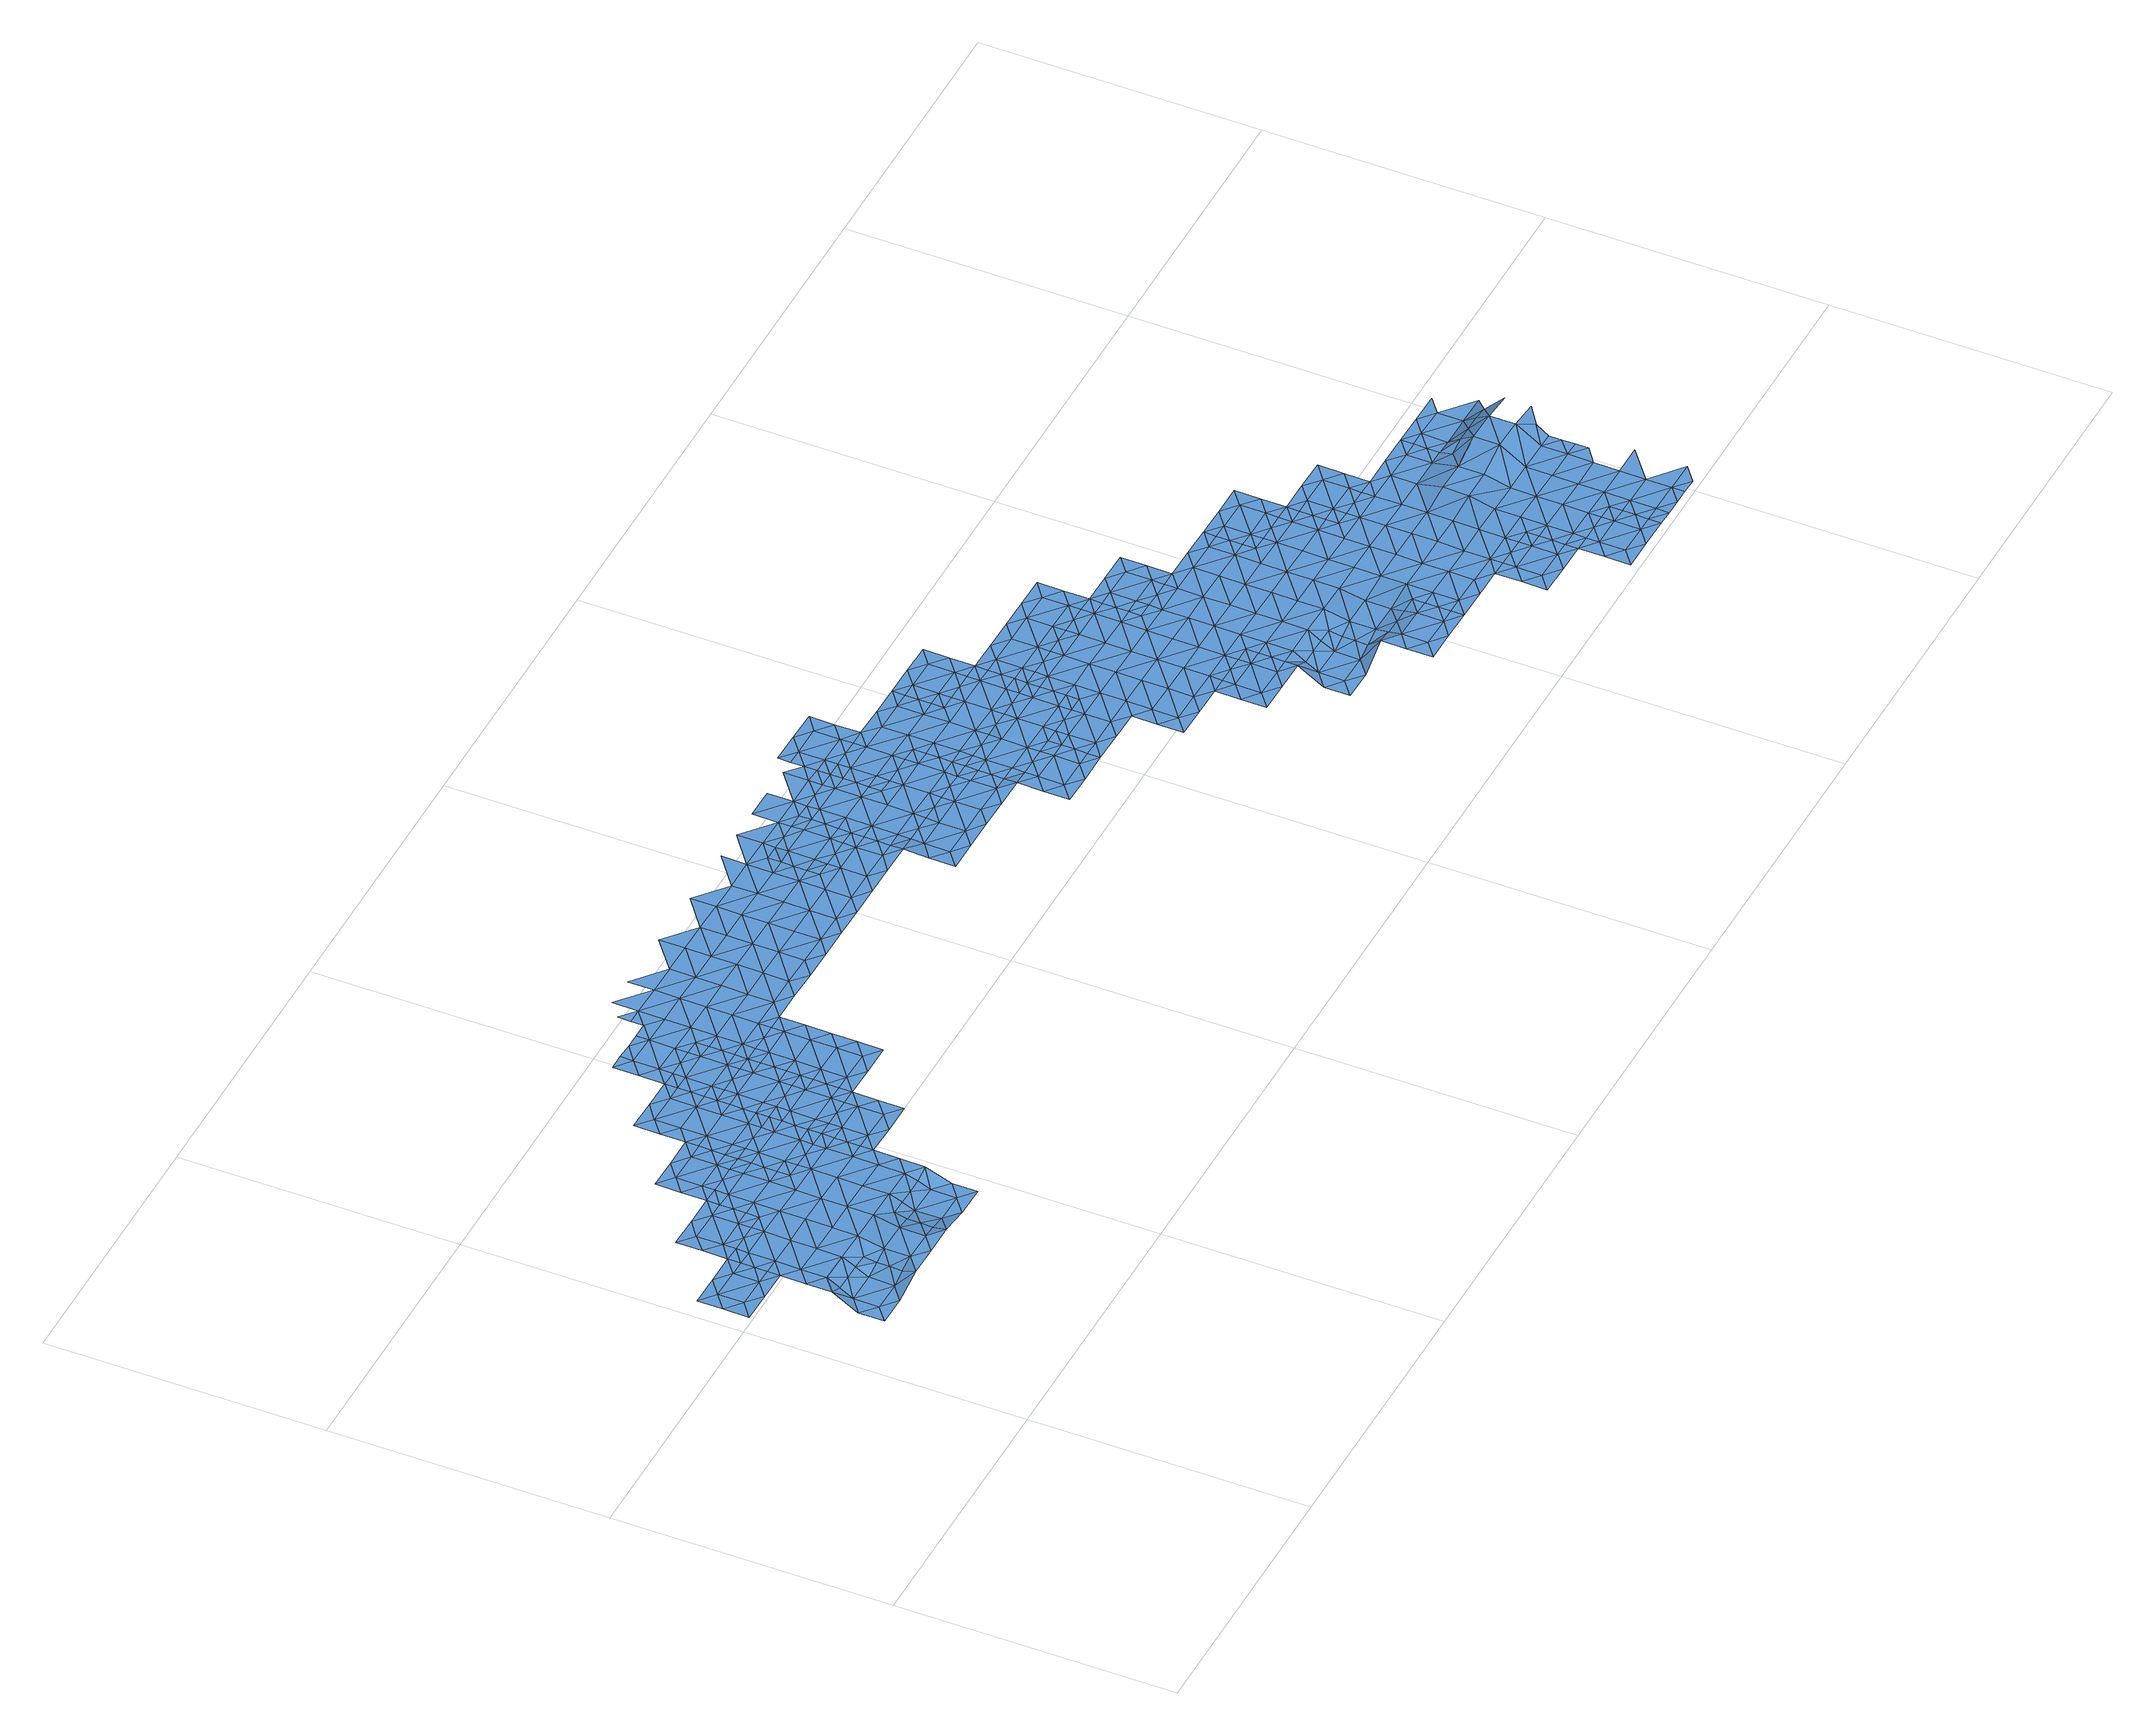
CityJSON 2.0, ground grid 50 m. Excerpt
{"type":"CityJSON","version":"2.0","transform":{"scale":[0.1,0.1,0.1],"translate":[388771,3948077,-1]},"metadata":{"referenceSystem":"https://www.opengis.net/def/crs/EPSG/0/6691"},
"CityObjects":{
"waterbody1":{"type":"WaterBody","attributes":{"name":"10","class":"1140","function":"1","WaterBodyRiverFloodingRiskAttribute.description":"1","WaterBodyRiverFloodingRiskAttribute.rank":"2","WaterBodyRiverFloodingRiskAttribute.adminType":"2","WaterBodyRiverFloodingRiskAttribute.scale":"L2"},"geometry":[{"type":"MultiSurface","lod":"1","boundaries":[[[0,1,2]],[[0,3,4]],[[5,6,2]],[[3,0,7]],[[2,8,0]],[[8,7,0]],[[9,10,1]],[[2,10,5]],[[11,12,1]],[[8,2,6]],[[1,0,4]],[[4,13,11]],[[1,10,2]],[[4,11,1]],[[9,1,12]],[[3,13,4]]]}]},
"waterbody2":{"type":"WaterBody","attributes":{"name":"10","class":"1140","function":"1","WaterBodyRiverFloodingRiskAttribute.description":"1","WaterBodyRiverFloodingRiskAttribute.rank":"2","WaterBodyRiverFloodingRiskAttribute.adminType":"2","WaterBodyRiverFloodingRiskAttribute.scale":"L2"},"geometry":[{"type":"MultiSurface","lod":"1","boundaries":[[[14,15,16]],[[17,18,19]],[[20,21,18]],[[22,16,15]],[[16,17,14]],[[22,23,16]],[[24,14,17]],[[16,20,17]],[[14,25,26]],[[21,20,27]],[[28,26,25]],[[26,15,14]],[[17,29,24]],[[25,14,24]],[[17,20,18]],[[23,27,16]],[[27,20,16]],[[17,19,29]]]}]},
"waterbody3":{"type":"WaterBody","attributes":{"name":"10","class":"1140","function":"1","WaterBodyRiverFloodingRiskAttribute.description":"1","WaterBodyRiverFloodingRiskAttribute.rank":"2","WaterBodyRiverFloodingRiskAttribute.adminType":"2","WaterBodyRiverFloodingRiskAttribute.scale":"L2"},"geometry":[{"type":"MultiSurface","lod":"1","boundaries":[[[30,31,32]],[[33,34,35]],[[32,34,33]],[[32,6,30]],[[36,34,37]],[[36,38,34]],[[32,37,34]],[[39,40,37]],[[6,32,41]],[[35,42,33]],[[43,39,37]],[[43,37,31]],[[41,33,42]],[[34,44,35]],[[37,32,31]],[[38,44,34]],[[33,41,32]],[[40,36,37]]]}]},
"waterbody4":{"type":"WaterBody","attributes":{"name":"10","class":"1140","function":"1","WaterBodyRiverFloodingRiskAttribute.description":"1","WaterBodyRiverFloodingRiskAttribute.rank":"3","WaterBodyRiverFloodingRiskAttribute.adminType":"2","WaterBodyRiverFloodingRiskAttribute.scale":"L2"},"geometry":[{"type":"MultiSurface","lod":"1","boundaries":[[[45,46,47]],[[48,49,50]],[[51,52,53]],[[54,55,56]],[[57,58,59]],[[54,28,25]],[[60,61,12]],[[50,49,59]],[[47,62,63]],[[56,64,65]],[[66,49,45]],[[67,66,45]],[[31,30,68]],[[29,19,55]],[[51,38,52]],[[54,69,70]],[[71,72,73]],[[56,74,69]],[[75,76,77]],[[71,78,79]],[[72,80,73]],[[47,46,81]],[[82,23,83]],[[84,53,85]],[[52,38,36]],[[24,29,55]],[[50,36,40]],[[85,53,52]],[[10,61,68]],[[69,54,56]],[[86,87,80]],[[88,46,87]],[[72,74,89]],[[43,31,90]],[[70,91,28]],[[75,77,79]],[[90,61,92]],[[48,75,79]],[[74,72,69]],[[71,73,78]],[[12,82,60]],[[9,61,10]],[[92,60,76]],[[90,92,48]],[[47,93,45]],[[87,73,80]],[[24,55,54]],[[30,5,68]],[[66,57,59]],[[79,77,71]],[[69,72,71]],[[60,92,61]],[[64,94,95]],[[89,96,72]],[[68,61,90]],[[23,22,83]],[[48,39,90]],[[56,65,97]],[[96,80,72]],[[71,70,69]],[[5,10,68]],[[96,98,80]],[[99,84,85]],[[100,62,47]],[[56,55,64]],[[94,64,55]],[[92,76,75]],[[49,79,45]],[[71,77,70]],[[59,85,52]],[[43,90,39]],[[48,79,49]],[[5,30,6]],[[97,74,56]],[[63,93,47]],[[22,15,83]],[[90,31,68]],[[50,59,52]],[[40,39,50]],[[101,64,95]],[[98,102,80]],[[26,91,15]],[[48,92,75]],[[48,50,39]],[[78,73,87]],[[64,101,65]],[[76,91,70]],[[103,46,88]],[[59,49,66]],[[83,91,60]],[[58,99,85]],[[70,28,54]],[[45,78,46]],[[103,81,46]],[[26,28,91]],[[77,76,70]],[[45,79,78]],[[93,67,45]],[[86,88,87]],[[50,52,36]],[[25,24,54]],[[104,84,99]],[[102,86,80]],[[76,60,91]],[[38,51,44]],[[19,94,55]],[[87,46,78]],[[47,81,100]],[[9,12,61]],[[83,15,91]],[[59,58,85]],[[82,83,60]]]}]},
"waterbody5":{"type":"WaterBody","attributes":{"name":"10","class":"1140","function":"1","WaterBodyRiverFloodingRiskAttribute.description":"1","WaterBodyRiverFloodingRiskAttribute.rank":"2","WaterBodyRiverFloodingRiskAttribute.adminType":"2","WaterBodyRiverFloodingRiskAttribute.scale":"L2"},"geometry":[{"type":"MultiSurface","lod":"1","boundaries":[[[101,95,105]],[[106,107,108]],[[65,101,105]],[[109,105,106]],[[109,96,89]],[[74,97,109]],[[109,108,96]],[[97,65,109]],[[110,105,95]],[[111,106,110]],[[102,108,107]],[[98,96,108]],[[102,98,108]],[[109,106,108]],[[107,106,111]],[[89,74,109]],[[65,105,109]],[[106,105,110]]]}]},
"waterbody6":{"type":"WaterBody","attributes":{"name":"10","class":"1140","function":"1","WaterBodyRiverFloodingRiskAttribute.description":"1","WaterBodyRiverFloodingRiskAttribute.rank":"2","WaterBodyRiverFloodingRiskAttribute.adminType":"2","WaterBodyRiverFloodingRiskAttribute.scale":"L2"},"geometry":[{"type":"MultiSurface","lod":"1","boundaries":[[[44,112,113]],[[113,114,115]],[[84,104,116]],[[117,118,119]],[[84,116,53]],[[119,120,114]],[[121,116,104]],[[119,122,117]],[[116,114,112]],[[121,122,116]],[[119,114,116]],[[118,120,119]],[[112,53,116]],[[51,112,44]],[[119,116,122]],[[51,53,112]],[[112,114,113]],[[120,115,114]]]}]},
"waterbody7":{"type":"WaterBody","attributes":{"name":"10","class":"1140","function":"1","WaterBodyRiverFloodingRiskAttribute.description":"1","WaterBodyRiverFloodingRiskAttribute.rank":"5","WaterBodyRiverFloodingRiskAttribute.adminType":"2","WaterBodyRiverFloodingRiskAttribute.scale":"L2"},"geometry":[{"type":"MultiSurface","lod":"1","boundaries":[[[123,104,99]],[[124,125,126]],[[127,104,123]],[[57,66,128]],[[127,123,129]],[[130,126,131]],[[57,128,58]],[[63,132,93]],[[125,131,126]],[[133,124,132]],[[129,123,126]],[[67,93,128]],[[130,129,126]],[[62,133,63]],[[128,132,123]],[[128,123,58]],[[126,132,124]],[[132,128,93]],[[99,58,123]],[[67,128,66]],[[63,133,132]],[[126,123,132]]]}]},
"waterbody8":{"type":"WaterBody","attributes":{"name":"10","class":"1140","function":"1","WaterBodyRiverFloodingRiskAttribute.description":"1","WaterBodyRiverFloodingRiskAttribute.rank":"3","WaterBodyRiverFloodingRiskAttribute.adminType":"2","WaterBodyRiverFloodingRiskAttribute.scale":"L2"},"geometry":[{"type":"MultiSurface","lod":"1","boundaries":[[[134,117,122]],[[121,104,127]],[[135,136,137]],[[117,134,118]],[[137,136,138]],[[139,140,137]],[[139,137,138]],[[141,135,137]],[[142,143,144]],[[130,145,146]],[[118,134,147]],[[136,135,148]],[[142,138,134]],[[149,139,138]],[[118,147,150]],[[134,146,142]],[[127,129,151]],[[152,149,138]],[[146,129,130]],[[145,130,131]],[[151,129,146]],[[134,151,146]],[[122,151,134]],[[150,136,148]],[[144,152,142]],[[142,146,143]],[[121,127,151]],[[147,138,136]],[[122,121,151]],[[138,142,152]],[[150,147,136]],[[140,141,137]],[[145,143,146]],[[134,138,147]]]}]},
"waterbody9":{"type":"WaterBody","attributes":{"name":"10","class":"1140","function":"1","WaterBodyRiverFloodingRiskAttribute.description":"1","WaterBodyRiverFloodingRiskAttribute.rank":"2","WaterBodyRiverFloodingRiskAttribute.adminType":"2","WaterBodyRiverFloodingRiskAttribute.scale":"L2"},"geometry":[{"type":"MultiSurface","lod":"1","boundaries":[[[81,153,154]],[[81,103,153]],[[155,156,157]],[[158,159,160]],[[161,159,158]],[[154,153,156]],[[156,153,159]],[[88,160,153]],[[162,62,154]],[[154,163,162]],[[100,154,62]],[[103,88,153]],[[156,161,157]],[[163,154,156]],[[155,163,156]],[[100,81,154]],[[156,159,161]],[[160,159,153]]]}]},
"waterbody10":{"type":"WaterBody","attributes":{"name":"10","class":"1140","function":"1","WaterBodyRiverFloodingRiskAttribute.description":"1","WaterBodyRiverFloodingRiskAttribute.rank":"3","WaterBodyRiverFloodingRiskAttribute.adminType":"2","WaterBodyRiverFloodingRiskAttribute.scale":"L2"},"geometry":[{"type":"MultiSurface","lod":"1","boundaries":[[[162,133,62]],[[133,162,164]],[[155,157,165]],[[125,124,166]],[[167,166,168]],[[167,125,166]],[[169,168,170]],[[125,167,131]],[[164,166,124]],[[165,170,166]],[[163,165,164]],[[171,169,170]],[[170,165,172]],[[164,165,166]],[[168,166,170]],[[165,163,155]],[[162,163,164]],[[173,165,157]],[[174,171,170]],[[124,133,164]],[[172,174,170]],[[173,172,165]]]}]},
"waterbody11":{"type":"WaterBody","attributes":{"name":"10","class":"1140","function":"1","WaterBodyRiverFloodingRiskAttribute.description":"1","WaterBodyRiverFloodingRiskAttribute.rank":"5","WaterBodyRiverFloodingRiskAttribute.adminType":"2","WaterBodyRiverFloodingRiskAttribute.scale":"L2"},"geometry":[{"type":"MultiSurface","lod":"1","boundaries":[[[175,176,177]],[[175,178,176]],[[131,167,145]],[[179,152,175]],[[167,168,178]],[[145,167,178]],[[180,176,171]],[[175,181,179]],[[143,145,178]],[[177,181,175]],[[177,176,182]],[[180,182,176]],[[177,182,183]],[[178,168,176]],[[144,143,175]],[[184,181,177]],[[169,171,176]],[[185,184,177]],[[143,178,175]],[[176,168,169]],[[152,144,175]],[[183,185,177]]]}]},
"waterbody12":{"type":"WaterBody","attributes":{"name":"10","class":"1140","function":"1","WaterBodyRiverFloodingRiskAttribute.description":"1","WaterBodyRiverFloodingRiskAttribute.rank":"3","WaterBodyRiverFloodingRiskAttribute.adminType":"2","WaterBodyRiverFloodingRiskAttribute.scale":"L2"},"geometry":[{"type":"MultiSurface","lod":"1","boundaries":[[[186,187,141]],[[188,141,187]],[[189,188,190]],[[188,187,190]],[[186,191,187]],[[192,189,190]],[[187,191,193]],[[192,190,194]],[[190,187,195]],[[191,196,193]],[[195,187,193]],[[190,195,194]],[[196,197,193]],[[198,199,185]],[[200,194,195]],[[201,185,199]],[[202,201,199]],[[199,203,202]],[[193,204,195]],[[203,197,205]],[[205,202,203]],[[198,206,199]],[[193,197,204]],[[200,195,207]],[[208,207,195]],[[204,208,195]],[[197,203,204]],[[209,210,199]],[[199,206,209]],[[208,211,207]],[[212,209,206]],[[203,199,210]],[[213,211,214]],[[213,207,211]],[[204,203,215]],[[204,216,208]],[[212,217,209]],[[203,210,215]],[[218,210,209]],[[211,208,216]],[[217,218,209]],[[204,215,216]],[[211,219,220]],[[216,219,211]],[[221,215,210]],[[222,216,215]],[[217,223,218]],[[210,218,221]],[[215,221,222]],[[222,224,216]],[[219,216,224]],[[223,225,218]],[[226,221,218]],[[219,227,228]],[[219,224,227]],[[226,218,225]],[[222,221,229]],[[225,223,230]],[[229,221,226]],[[224,222,229]],[[231,227,224]],[[229,232,224]],[[233,225,230]],[[225,234,226]],[[231,224,232]],[[226,235,229]],[[234,235,226]],[[225,233,234]],[[229,235,232]],[[227,231,236]],[[233,230,237]],[[235,238,232]],[[232,239,231]],[[231,239,236]],[[240,233,237]],[[234,233,240]],[[239,232,238]],[[234,241,235]],[[242,241,234]],[[243,238,235]],[[234,240,242]],[[240,237,244]],[[243,235,241]],[[245,242,240]],[[246,240,244]],[[239,238,247]],[[246,245,240]],[[247,238,243]],[[241,242,245]],[[248,243,241]],[[249,239,247]],[[246,244,250]],[[248,241,245]],[[248,251,243]],[[247,243,251]],[[252,245,246]],[[247,253,249]],[[246,250,254]],[[255,248,245]],[[253,247,251]],[[252,246,254]],[[252,255,245]],[[248,255,251]],[[254,250,256]],[[255,257,251]],[[251,258,253]],[[259,252,254]],[[258,251,257]],[[254,256,260]],[[255,252,261]],[[262,263,255]],[[259,254,260]],[[262,255,261]],[[264,253,258]],[[257,255,263]],[[261,252,259]],[[256,265,260]],[[266,267,257]],[[257,263,266]],[[258,257,267]],[[268,261,259]],[[265,269,260]],[[268,259,270]],[[258,267,271]],[[259,260,272]],[[272,260,269]],[[267,273,271]],[[274,258,271]],[[270,259,272]],[[265,275,269]],[[273,276,271]],[[277,270,272]],[[278,272,269]],[[279,278,269]],[[279,269,275]],[[271,280,274]],[[281,277,272]],[[282,281,272]],[[272,278,282]],[[271,276,280]],[[276,283,280]],[[283,284,280]],[[280,285,286]],[[280,284,285]],[[285,284,287]],[[288,286,285]],[[287,289,285]],[[285,289,290]],[[291,290,289]],[[292,285,290]],[[290,291,293]],[[293,291,294]],[[293,295,290]],[[290,295,292]]]}]},
"waterbody13":{"type":"WaterBody","attributes":{"name":"10","class":"1140","function":"1","WaterBodyRiverFloodingRiskAttribute.description":"1","WaterBodyRiverFloodingRiskAttribute.rank":"4","WaterBodyRiverFloodingRiskAttribute.adminType":"2","WaterBodyRiverFloodingRiskAttribute.scale":"L2"},"geometry":[{"type":"MultiSurface","lod":"1","boundaries":[[[296,140,139]],[[140,186,141]],[[179,181,297]],[[196,191,298]],[[299,298,296]],[[186,296,191]],[[296,297,299]],[[202,298,299]],[[297,296,139]],[[205,298,202]],[[205,197,298]],[[296,298,191]],[[181,299,297]],[[149,152,297]],[[196,298,197]],[[184,185,299]],[[186,140,296]],[[297,139,149]],[[201,202,299]],[[184,299,181]],[[179,297,152]],[[185,201,299]]]}]},
"waterbody14":{"type":"WaterBody","attributes":{"name":"10","class":"1140","function":"1","WaterBodyRiverFloodingRiskAttribute.description":"1","WaterBodyRiverFloodingRiskAttribute.rank":"2","WaterBodyRiverFloodingRiskAttribute.adminType":"2","WaterBodyRiverFloodingRiskAttribute.scale":"L2"},"geometry":[{"type":"MultiSurface","lod":"1","boundaries":[[[171,174,300]],[[217,212,301]],[[173,157,302]],[[183,182,303]],[[304,305,306]],[[307,304,306]],[[180,171,308]],[[301,309,310]],[[302,305,304]],[[310,217,301]],[[198,185,303]],[[303,308,301]],[[311,300,302]],[[172,173,302]],[[304,311,302]],[[302,157,305]],[[308,300,309]],[[309,300,311]],[[303,185,183]],[[182,180,308]],[[309,311,312]],[[301,308,309]],[[182,308,303]],[[309,312,310]],[[212,206,301]],[[198,303,206]],[[174,172,300]],[[301,206,303]],[[311,304,307]],[[302,300,172]],[[308,171,300]],[[312,311,307]]]}]},
"waterbody15":{"type":"WaterBody","attributes":{"name":"10","class":"1140","function":"1","WaterBodyRiverFloodingRiskAttribute.description":"1","WaterBodyRiverFloodingRiskAttribute.rank":"4","WaterBodyRiverFloodingRiskAttribute.adminType":"2","WaterBodyRiverFloodingRiskAttribute.scale":"L2"},"geometry":[{"type":"MultiSurface","lod":"1","boundaries":[[[283,276,313]],[[314,315,316]],[[283,317,284]],[[281,314,316]],[[277,281,316]],[[268,270,318]],[[317,313,315]],[[273,266,319]],[[267,266,273]],[[263,262,318]],[[262,261,268]],[[263,318,319]],[[313,319,316]],[[266,263,319]],[[262,268,318]],[[317,283,313]],[[318,270,316]],[[319,318,316]],[[319,313,276]],[[315,313,316]],[[273,319,276]],[[316,270,277]]]}]},
"waterbody16":{"type":"WaterBody","attributes":{"name":"10","class":"1140","function":"1","WaterBodyRiverFloodingRiskAttribute.description":"1","WaterBodyRiverFloodingRiskAttribute.rank":"3","WaterBodyRiverFloodingRiskAttribute.adminType":"2","WaterBodyRiverFloodingRiskAttribute.scale":"L2"},"geometry":[{"type":"MultiSurface","lod":"1","boundaries":[[[320,321,322]],[[323,324,325]],[[326,327,275]],[[327,328,329]],[[329,330,327]],[[331,332,333]],[[320,334,324]],[[335,334,328]],[[328,320,329]],[[336,275,327]],[[326,333,327]],[[337,324,323]],[[325,324,334]],[[320,324,338]],[[322,339,320]],[[332,335,328]],[[340,341,338]],[[341,321,338]],[[342,330,329]],[[327,330,336]],[[331,333,326]],[[332,328,333]],[[338,324,343]],[[344,341,340]],[[329,339,342]],[[325,334,335]],[[327,333,328]],[[338,343,340]],[[320,339,329]],[[338,321,320]],[[320,328,334]],[[324,337,343]]]}]},
"waterbody17":{"type":"WaterBody","attributes":{"name":"10","class":"1140","function":"1","WaterBodyRiverFloodingRiskAttribute.description":"1","WaterBodyRiverFloodingRiskAttribute.rank":"5","WaterBodyRiverFloodingRiskAttribute.adminType":"2","WaterBodyRiverFloodingRiskAttribute.scale":"L2"},"geometry":[{"type":"MultiSurface","lod":"1","boundaries":[[[345,346,347]],[[348,349,350]],[[351,346,352]],[[353,354,349]],[[354,350,349]],[[355,278,279]],[[356,346,357]],[[321,345,347]],[[282,278,358]],[[354,289,350]],[[315,314,348]],[[346,359,352]],[[360,357,361]],[[336,330,355]],[[339,347,351]],[[362,363,361]],[[284,317,287]],[[358,281,282]],[[347,346,351]],[[317,315,350]],[[364,341,344]],[[364,345,341]],[[359,365,349]],[[356,359,346]],[[322,347,339]],[[361,357,346]],[[366,294,354]],[[345,361,346]],[[364,367,345]],[[279,275,336]],[[330,351,355]],[[348,350,315]],[[278,355,358]],[[322,321,347]],[[291,289,354]],[[279,336,355]],[[341,345,321]],[[287,350,289]],[[361,363,360]],[[358,348,281]],[[352,349,358]],[[348,358,349]],[[365,353,349]],[[367,361,345]],[[359,349,352]],[[314,281,348]],[[342,351,330]],[[342,339,351]],[[287,317,350]],[[353,366,354]],[[351,352,358]],[[291,354,294]],[[367,362,361]],[[355,351,358]]]}]},
"waterbody18":{"type":"WaterBody","attributes":{"name":"10","class":"1140","function":"1","WaterBodyRiverFloodingRiskAttribute.description":"1","WaterBodyRiverFloodingRiskAttribute.rank":"2","WaterBodyRiverFloodingRiskAttribute.adminType":"2","WaterBodyRiverFloodingRiskAttribute.scale":"L2"},"geometry":[{"type":"MultiSurface","lod":"1","boundaries":[[[368,323,369]],[[370,371,372]],[[369,373,368]],[[374,373,369]],[[372,373,374]],[[375,376,377]],[[378,377,379]],[[379,369,380]],[[376,374,379]],[[381,382,376]],[[370,374,382]],[[370,372,374]],[[382,374,376]],[[379,374,369]],[[380,369,323]],[[375,381,376]],[[379,380,378]],[[377,376,379]]]}]},
"waterbody19":{"type":"WaterBody","attributes":{"name":"10","class":"1140","function":"1","WaterBodyRiverFloodingRiskAttribute.description":"1","WaterBodyRiverFloodingRiskAttribute.rank":"2","WaterBodyRiverFloodingRiskAttribute.adminType":"2","WaterBodyRiverFloodingRiskAttribute.scale":"L2"},"geometry":[{"type":"MultiSurface","lod":"1","boundaries":[[[383,294,384]],[[384,385,383]],[[386,387,388]],[[386,389,390]],[[293,383,295]],[[383,385,387]],[[389,388,391]],[[392,391,388]],[[393,387,385]],[[383,387,386]],[[392,387,394]],[[293,294,383]],[[295,386,395]],[[383,386,295]],[[395,386,390]],[[393,394,387]],[[386,388,389]],[[387,392,388]]]}]},
"waterbody20":{"type":"WaterBody","attributes":{"name":"10","class":"1140","function":"1","WaterBodyRiverFloodingRiskAttribute.description":"1","WaterBodyRiverFloodingRiskAttribute.rank":"3","WaterBodyRiverFloodingRiskAttribute.adminType":"2","WaterBodyRiverFloodingRiskAttribute.scale":"L2"},"geometry":[{"type":"MultiSurface","lod":"1","boundaries":[[[381,396,382]],[[381,375,396]],[[397,396,375]],[[396,398,382]],[[370,382,398]],[[371,370,399]],[[399,370,398]],[[397,400,396]],[[396,401,398]],[[399,398,402]],[[401,396,400]],[[398,401,402]],[[400,397,403]],[[404,402,401]],[[405,406,407]],[[406,408,407]],[[409,400,403]],[[410,405,407]],[[403,405,410]],[[404,401,411]],[[401,400,412]],[[403,410,409]],[[412,400,409]],[[401,412,411]],[[413,407,408]],[[410,407,414]],[[410,415,409]],[[416,411,417]],[[411,412,417]],[[418,416,417]],[[414,407,413]],[[414,415,410]],[[419,420,418]],[[417,419,418]],[[409,421,412]],[[420,419,422]],[[413,408,423]],[[412,424,417]],[[425,422,419]],[[421,409,415]],[[423,426,413]],[[419,427,425]],[[419,417,424]],[[412,421,424]],[[428,427,419]],[[414,413,429]],[[414,430,415]],[[426,423,431]],[[429,413,426]],[[429,430,414]],[[415,430,421]],[[419,424,428]],[[431,432,426]],[[421,433,424]],[[434,427,428]],[[432,435,426]],[[421,430,433]],[[429,426,435]],[[428,424,436]],[[434,428,437]],[[429,438,430]],[[439,437,428]],[[424,433,436]],[[432,440,435]],[[429,435,438]],[[438,441,430]],[[430,442,433]],[[428,436,439]],[[443,444,445]],[[440,446,435]],[[441,442,430]],[[447,448,445]],[[449,436,433]],[[450,437,439]],[[445,444,447]],[[442,449,433]],[[447,451,448]],[[451,446,452]],[[452,448,451]],[[439,453,450]],[[444,454,447]],[[435,446,455]],[[456,453,439]],[[438,435,457]],[[438,458,441]],[[439,436,456]],[[446,451,455]],[[457,435,455]],[[454,459,447]],[[456,436,449]],[[447,459,451]],[[441,458,442]],[[458,438,457]],[[451,460,455]],[[461,459,454]],[[449,442,462]],[[459,460,451]],[[458,463,442]],[[464,453,456]],[[465,456,449]],[[466,465,449]],[[449,462,466]],[[462,442,463]],[[467,464,456]],[[468,469,470]],[[461,471,459]],[[472,467,456]],[[457,455,473]],[[472,456,465]],[[470,474,475]],[[455,460,473]],[[457,476,458]],[[477,462,463]],[[470,469,474]],[[478,476,457]],[[471,479,459]],[[459,479,460]],[[458,476,463]],[[480,481,471]],[[457,473,478]],[[480,475,481]],[[475,474,481]],[[469,482,474]],[[481,479,471]],[[477,463,483]],[[482,484,474]],[[485,463,476]],[[474,486,481]],[[483,463,485]],[[460,479,487]],[[473,460,488]],[[460,487,488]],[[481,489,479]],[[478,473,490]],[[478,491,476]],[[492,483,485]],[[482,493,484]],[[486,474,484]],[[490,473,488]],[[490,491,478]],[[494,487,479]],[[476,495,485]],[[496,492,485]],[[493,497,484]],[[489,494,479]],[[481,486,489]],[[498,499,500]],[[487,501,488]],[[502,498,500]],[[485,495,496]],[[476,491,495]],[[499,503,500]],[[504,505,497]],[[506,484,497]],[[504,502,505]],[[502,500,505]],[[486,484,506]],[[490,488,501]],[[486,507,489]],[[487,494,501]],[[506,497,505]],[[490,508,491]],[[495,509,496]],[[510,505,500]],[[507,486,506]],[[489,511,494]],[[491,508,495]],[[507,511,489]],[[490,501,512]],[[510,506,505]],[[500,503,513]],[[514,501,494]],[[508,490,512]],[[515,509,495]],[[508,515,495]],[[510,500,513]],[[503,516,513]],[[494,511,514]],[[514,517,501]],[[507,506,518]],[[512,519,508]],[[506,510,518]],[[507,520,511]],[[512,501,521]],[[519,522,508]],[[523,510,513]],[[522,524,508]],[[516,523,513]],[[521,501,517]],[[512,521,519]],[[511,520,514]],[[515,508,524]],[[507,518,525]],[[524,526,515]],[[509,515,527]],[[526,527,515]],[[510,528,518]],[[507,525,520]],[[529,519,521]],[[516,530,523]],[[531,532,514]],[[510,523,528]],[[514,520,531]],[[517,514,532]],[[521,533,529]],[[530,534,523]],[[521,517,532]],[[518,528,535]],[[536,533,521]],[[525,518,537]],[[525,538,520]],[[537,518,535]],[[539,523,534]],[[520,540,531]],[[521,532,536]],[[531,541,532]],[[538,540,520]],[[525,537,538]],[[542,539,534]],[[528,523,543]],[[544,533,536]],[[545,546,532]],[[543,547,528]],[[532,546,536]],[[531,540,541]],[[545,532,541]],[[523,539,543]],[[548,537,535]],[[535,528,547]],[[546,549,536]],[[536,550,544]],[[551,552,553]],[[542,554,539]],[[549,550,536]],[[555,556,553]],[[537,548,538]],[[557,541,540]],[[548,535,547]],[[553,552,555]],[[558,540,538]],[[554,559,539]],[[560,561,554]],[[539,562,543]],[[548,558,538]],[[560,556,561]],[[563,557,540]],[[556,555,561]],[[552,564,555]],[[559,562,539]],[[561,559,554]],[[562,565,543]],[[564,566,555]],[[540,567,563]],[[567,540,558]],[[555,568,561]],[[547,543,565]],[[548,547,565]],[[569,566,564]],[[561,570,559]],[[548,571,558]],[[572,563,567]],[[568,555,566]],[[570,562,559]],[[573,571,548]],[[574,567,558]],[[548,565,573]],[[567,575,572]],[[576,577,578]],[[569,579,566]],[[571,574,558]],[[561,568,570]],[[562,580,565]],[[578,581,582]],[[570,580,562]],[[578,577,581]],[[581,583,582]],[[575,567,574]],[[580,584,565]],[[585,582,583]],[[579,585,583]],[[577,586,581]],[[568,566,587]],[[573,565,584]],[[566,579,587]],[[568,588,570]],[[573,589,571]],[[579,583,587]],[[586,590,581]],[[591,575,574]],[[588,568,587]],[[571,592,574]],[[588,593,570]],[[570,594,580]],[[573,584,589]],[[589,592,571]],[[583,581,590]],[[593,594,570]],[[583,595,587]],[[596,590,586]],[[580,597,584]],[[595,583,590]],[[584,597,589]],[[591,574,598]],[[574,592,598]],[[599,592,589]],[[596,600,590]],[[588,587,601]],[[588,602,593]],[[580,594,597]],[[587,595,601]],[[603,599,589]],[[601,602,588]],[[599,604,592]],[[605,598,592]],[[598,606,591]],[[604,605,592]],[[590,607,595]],[[593,608,594]],[[603,589,597]],[[607,590,600]],[[602,608,593]],[[609,606,598]],[[609,598,605]],[[595,610,601]],[[594,611,597]],[[612,599,603]],[[613,594,608]],[[614,612,603]],[[602,615,608]],[[594,613,611]],[[616,614,603]],[[603,597,616]],[[615,617,608]],[[617,618,608]],[[608,618,613]],[[616,597,611]],[[618,619,613]],[[619,620,613]],[[613,620,611]],[[621,614,616]],[[620,622,611]],[[616,623,621]],[[624,623,616]]]}]},
"waterbody21":{"type":"WaterBody","attributes":{"name":"10","class":"1140","function":"1","WaterBodyRiverFloodingRiskAttribute.description":"1","WaterBodyRiverFloodingRiskAttribute.rank":"3","WaterBodyRiverFloodingRiskAttribute.adminType":"2","WaterBodyRiverFloodingRiskAttribute.scale":"L2"},"geometry":[{"type":"MultiSurface","lod":"1","boundaries":[[[625,363,626]],[[627,628,394]],[[629,630,631]],[[632,357,625]],[[633,634,635]],[[633,636,634]],[[626,633,635]],[[637,638,639]],[[356,365,359]],[[640,641,642]],[[628,631,643]],[[637,642,638]],[[632,625,644]],[[642,641,638]],[[627,631,628]],[[645,636,633]],[[641,646,636]],[[647,638,648]],[[635,629,631]],[[649,394,393]],[[649,385,644]],[[632,644,353]],[[645,633,650]],[[630,643,631]],[[362,367,650]],[[384,644,385]],[[365,356,632]],[[651,645,652]],[[653,364,344]],[[652,645,654]],[[363,650,626]],[[654,367,364]],[[633,626,650]],[[366,353,644]],[[360,625,357]],[[653,652,654]],[[626,635,627]],[[632,353,365]],[[655,629,635]],[[648,636,645]],[[654,650,367]],[[645,650,654]],[[636,646,656]],[[362,650,363]],[[648,641,636]],[[657,648,645]],[[648,638,641]],[[356,357,632]],[[651,657,645]],[[639,638,647]],[[627,635,631]],[[393,385,649]],[[649,627,394]],[[640,658,641]],[[658,659,641]],[[659,646,641]],[[637,639,422]],[[625,649,644]],[[635,634,655]],[[384,366,644]],[[366,384,294]],[[360,363,625]],[[656,634,636]],[[625,626,649]],[[660,647,648]],[[660,648,657]],[[364,653,654]],[[649,626,627]]]}]},
"waterbody22":{"type":"WaterBody","attributes":{"name":"10","class":"1140","function":"1","WaterBodyRiverFloodingRiskAttribute.description":"1","WaterBodyRiverFloodingRiskAttribute.rank":"5","WaterBodyRiverFloodingRiskAttribute.adminType":"2","WaterBodyRiverFloodingRiskAttribute.scale":"L2"},"geometry":[{"type":"MultiSurface","lod":"1","boundaries":[[[343,661,662]],[[663,647,664]],[[663,665,418]],[[399,402,666]],[[337,368,661]],[[368,373,661]],[[340,662,344]],[[422,639,663]],[[664,657,667]],[[662,340,343]],[[667,662,668]],[[662,661,668]],[[662,652,653]],[[404,416,665]],[[667,657,651]],[[402,404,665]],[[372,668,373]],[[343,337,661]],[[416,418,665]],[[404,411,416]],[[418,420,663]],[[664,665,663]],[[664,668,666]],[[372,371,668]],[[660,657,664]],[[666,371,399]],[[667,668,664]],[[373,668,661]],[[664,666,665]],[[653,344,662]],[[667,652,662]],[[664,647,660]],[[323,368,337]],[[420,422,663]],[[651,652,667]],[[666,402,665]],[[371,666,668]],[[639,647,663]]]}]},
"waterbody23":{"type":"WaterBody","attributes":{"name":"10","class":"1140","function":"1","WaterBodyRiverFloodingRiskAttribute.description":"1","WaterBodyRiverFloodingRiskAttribute.rank":"2","WaterBodyRiverFloodingRiskAttribute.adminType":"2","WaterBodyRiverFloodingRiskAttribute.scale":"L2"},"geometry":[{"type":"MultiSurface","lod":"1","boundaries":[[[655,669,629]],[[629,670,630]],[[671,672,673]],[[643,670,674]],[[673,672,658]],[[670,671,674]],[[669,670,629]],[[671,670,672]],[[646,672,669]],[[671,673,675]],[[656,646,669]],[[669,672,670]],[[659,672,646]],[[634,656,669]],[[630,670,643]],[[655,634,669]],[[674,671,675]],[[659,658,672]]]}]},
"waterbody24":{"type":"WaterBody","attributes":{"name":"10","class":"1140","function":"1","WaterBodyRiverFloodingRiskAttribute.description":"1","WaterBodyRiverFloodingRiskAttribute.rank":"2","WaterBodyRiverFloodingRiskAttribute.adminType":"2","WaterBodyRiverFloodingRiskAttribute.scale":"L2"},"geometry":[{"type":"MultiSurface","lod":"1","boundaries":[[[676,677,443]],[[440,432,678]],[[423,679,680]],[[681,676,678]],[[676,445,448]],[[448,452,678]],[[452,446,678]],[[682,681,679]],[[445,676,443]],[[431,423,680]],[[680,432,431]],[[676,681,677]],[[679,681,680]],[[448,678,676]],[[446,440,678]],[[680,681,678]],[[681,682,677]],[[680,678,432]]]}]},
"waterbody25":{"type":"WaterBody","attributes":{"name":"10","class":"1140","function":"1","WaterBodyRiverFloodingRiskAttribute.description":"1","WaterBodyRiverFloodingRiskAttribute.rank":"2","WaterBodyRiverFloodingRiskAttribute.adminType":"2","WaterBodyRiverFloodingRiskAttribute.scale":"L2"},"geometry":[{"type":"MultiSurface","lod":"1","boundaries":[[[683,684,685]],[[683,686,687]],[[688,689,685]],[[425,427,687]],[[690,691,692]],[[683,685,686]],[[684,688,685]],[[450,453,693]],[[694,692,691]],[[687,642,637]],[[695,684,691]],[[685,689,686]],[[686,640,642]],[[684,695,688]],[[427,683,687]],[[637,422,687]],[[434,437,683]],[[464,694,453]],[[683,437,693]],[[467,692,694]],[[686,642,687]],[[425,687,422]],[[690,695,691]],[[453,694,693]],[[640,686,658]],[[658,686,689]],[[693,694,684]],[[450,693,437]],[[434,683,427]],[[691,684,694]],[[693,684,683]],[[464,467,694]]]}]},
"waterbody26":{"type":"WaterBody","attributes":{"name":"10","class":"1140","function":"1","WaterBodyRiverFloodingRiskAttribute.description":"1","WaterBodyRiverFloodingRiskAttribute.rank":"2","WaterBodyRiverFloodingRiskAttribute.adminType":"2","WaterBodyRiverFloodingRiskAttribute.scale":"L2"},"geometry":[{"type":"MultiSurface","lod":"1","boundaries":[[[696,697,698]],[[699,696,700]],[[698,454,696]],[[480,471,698]],[[699,701,697]],[[702,701,699]],[[470,697,468]],[[696,699,697]],[[461,454,698]],[[443,700,696]],[[444,443,696]],[[697,701,468]],[[696,454,444]],[[697,475,698]],[[700,702,699]],[[698,471,461]],[[475,697,470]],[[698,475,480]]]}]},
"waterbody27":{"type":"WaterBody","attributes":{"name":"10","class":"1140","function":"1","WaterBodyRiverFloodingRiskAttribute.description":"1","WaterBodyRiverFloodingRiskAttribute.rank":"2","WaterBodyRiverFloodingRiskAttribute.adminType":"2","WaterBodyRiverFloodingRiskAttribute.scale":"L2"},"geometry":[{"type":"MultiSurface","lod":"1","boundaries":[[[469,468,703]],[[704,705,706]],[[703,704,706]],[[703,482,469]],[[707,703,708]],[[709,706,705]],[[707,708,502]],[[498,708,499]],[[703,706,708]],[[703,707,482]],[[707,497,493]],[[502,708,498]],[[709,708,706]],[[493,482,707]],[[707,502,504]],[[504,497,707]],[[499,708,709]],[[468,704,703]]]}]},
"waterbody28":{"type":"WaterBody","attributes":{"name":"10","class":"1140","function":"1","WaterBodyRiverFloodingRiskAttribute.description":"1","WaterBodyRiverFloodingRiskAttribute.rank":"2","WaterBodyRiverFloodingRiskAttribute.adminType":"2","WaterBodyRiverFloodingRiskAttribute.scale":"L2"},"geometry":[{"type":"MultiSurface","lod":"1","boundaries":[[[710,711,712]],[[472,465,711]],[[466,462,477]],[[472,711,467]],[[710,713,711]],[[492,496,710]],[[710,483,492]],[[466,477,712]],[[713,714,715]],[[712,465,466]],[[716,714,713]],[[710,716,713]],[[710,496,716]],[[711,715,467]],[[711,465,712]],[[711,713,715]],[[477,483,712]],[[712,483,710]]]}]},
"waterbody29":{"type":"WaterBody","attributes":{"name":"10","class":"1140","function":"1","WaterBodyRiverFloodingRiskAttribute.description":"1","WaterBodyRiverFloodingRiskAttribute.rank":"2","WaterBodyRiverFloodingRiskAttribute.adminType":"2","WaterBodyRiverFloodingRiskAttribute.scale":"L2"},"geometry":[{"type":"MultiSurface","lod":"1","boundaries":[[[530,516,717]],[[542,534,718]],[[719,720,721]],[[718,534,717]],[[553,722,551]],[[720,719,722]],[[718,556,560]],[[723,721,720]],[[534,530,717]],[[717,720,722]],[[718,554,542]],[[722,553,556]],[[718,717,722]],[[560,554,718]],[[516,723,717]],[[723,720,717]],[[719,551,722]],[[556,718,722]]]}]},
"waterbody30":{"type":"WaterBody","attributes":{"name":"10","class":"1140","function":"1","WaterBodyRiverFloodingRiskAttribute.description":"1","WaterBodyRiverFloodingRiskAttribute.rank":"2","WaterBodyRiverFloodingRiskAttribute.adminType":"2","WaterBodyRiverFloodingRiskAttribute.scale":"L2"},"geometry":[{"type":"MultiSurface","lod":"1","boundaries":[[[724,725,726]],[[544,727,533]],[[529,533,728]],[[728,729,524]],[[522,519,728]],[[729,726,730]],[[544,550,727]],[[728,726,729]],[[725,730,726]],[[526,524,729]],[[524,522,728]],[[533,727,728]],[[728,727,726]],[[729,730,527]],[[724,726,727]],[[529,728,519]],[[550,724,727]],[[526,729,527]]]}]},
"waterbody31":{"type":"WaterBody","attributes":{"name":"10","class":"1140","function":"1","WaterBodyRiverFloodingRiskAttribute.description":"1","WaterBodyRiverFloodingRiskAttribute.rank":"2","WaterBodyRiverFloodingRiskAttribute.adminType":"2","WaterBodyRiverFloodingRiskAttribute.scale":"L2"},"geometry":[{"type":"MultiSurface","lod":"1","boundaries":[[[731,564,552]],[[731,732,733]],[[585,579,734]],[[582,585,734]],[[734,564,731]],[[732,735,733]],[[733,578,582]],[[732,736,737]],[[732,737,735]],[[731,551,736]],[[732,731,736]],[[569,564,734]],[[731,733,734]],[[552,551,731]],[[733,735,576]],[[569,734,579]],[[578,733,576]],[[733,582,734]]]}]},
"waterbody32":{"type":"WaterBody","attributes":{"name":"10","class":"1140","function":"1","WaterBodyRiverFloodingRiskAttribute.description":"1","WaterBodyRiverFloodingRiskAttribute.rank":"2","WaterBodyRiverFloodingRiskAttribute.adminType":"2","WaterBodyRiverFloodingRiskAttribute.scale":"L2"},"geometry":[{"type":"MultiSurface","lod":"1","boundaries":[[[572,575,738]],[[557,563,739]],[[740,741,742]],[[550,743,740]],[[546,743,549]],[[744,741,738]],[[739,743,546]],[[744,742,741]],[[575,744,738]],[[545,541,739]],[[549,743,550]],[[738,739,563]],[[563,572,738]],[[743,739,741]],[[545,739,546]],[[541,557,739]],[[741,740,743]],[[739,738,741]]]}]},
"waterbody33":{"type":"WaterBody","attributes":{"name":"10","class":"1140","function":"1","WaterBodyRiverFloodingRiskAttribute.description":"1","WaterBodyRiverFloodingRiskAttribute.rank":"2","WaterBodyRiverFloodingRiskAttribute.adminType":"2","WaterBodyRiverFloodingRiskAttribute.scale":"L2"},"geometry":[{"type":"MultiSurface","lod":"1","boundaries":[[[612,604,599]],[[745,605,604]],[[604,612,745]],[[605,746,609]],[[609,746,606]],[[746,605,745]],[[612,614,745]],[[747,746,745]],[[748,606,746]],[[747,745,614]],[[621,747,614]],[[747,749,746]],[[748,746,749]],[[621,623,747]],[[623,750,747]],[[747,750,749]],[[748,749,751]]]}]}
},
"vertices":[
[37,563,35],[93,516,35],[94,562,35],[9,540,35],[37,516,35],[122,562,35],[122,585,35],[9,586,35],[66,585,35],[121,515,35],[122,538,35],[65,493,35],[121,492,35],[8,494,35],
[205,376,9],[177,399,22],[148,376,9],[204,329,9],[175,307,9],[232,306,26],[147,330,9],[119,307,9],[148,399,22],[120,400,35],[233,352,18],[233,375,18],[205,399,22],[119,354,9],[233,398,22],[232,329,18],
[151,584,35],[179,584,35],[151,607,35],[151,654,35],[208,653,35],[180,676,35],[236,629,35],[207,607,35],[236,653,35],[235,583,35],[236,606,35],[123,631,35],[123,677,35],[207,584,35],[237,676,35],
[377,558,35],[433,511,35],[433,558,35],[263,560,35],[320,559,35],[264,606,35],[265,675,35],[265,652,35],[293,675,35],[261,375,26],[261,329,26],[318,374,26],[349,605,35],[349,628,35],[321,605,35],[149,469,35],[150,515,35],[462,580,35],[433,581,35],[317,328,26],[346,351,22],[349,582,35],[377,582,35],[150,561,35],[318,420,35],[262,421,35],[319,467,35],[375,420,35],[375,466,35],[346,397,27],[263,514,35],[206,468,35],[262,467,35],[376,512,35],[319,513,35],[431,419,35],[461,534,35],[121,446,35],[149,423,35],[321,675,35],[321,652,35],[460,442,35],[432,465,35],[461,488,35],[375,397,27],[207,561,35],[205,422,35],[206,514,35],[405,581,35],[289,305,26],[345,305,26],[403,396,27],[346,374,22],[431,396,27],[349,651,35],[461,557,35],[345,328,22],[459,396,35],[461,511,35],[350,674,35],
[374,327,18],[430,327,18],[459,349,18],[431,373,18],[374,374,18],[402,304,18],[458,303,18],
[265,698,35],[237,722,35],[266,745,35],[238,768,35],[322,698,35],[351,744,35],[351,767,35],[322,744,35],[294,767,35],[350,697,35],[350,721,35],
[378,651,35],[462,627,35],[463,650,35],[434,650,35],[378,674,35],[377,605,35],[406,674,35],[435,673,35],[463,673,35],[434,604,35],[462,604,35],
[379,743,35],[409,858,35],[380,836,35],[437,835,35],[436,789,35],[465,812,35],[465,835,35],[465,858,35],[435,743,35],[463,719,35],[464,742,35],[463,696,35],[435,696,35],[379,789,35],[352,859,35],[464,788,35],[351,813,35],[378,697,35],[464,765,35],
[489,511,35],[490,557,35],[547,579,35],[546,556,35],[575,579,35],[574,487,35],[546,510,35],[517,487,35],[574,533,35],[490,580,35],[518,580,35],
[490,603,35],[547,603,35],[491,649,35],[491,673,35],[519,672,35],[548,672,35],[547,649,35],[576,671,35],[575,625,35],[575,602,35],[576,648,35],
[492,742,35],[548,695,35],[549,741,35],[491,696,35],[492,765,35],[576,695,35],[521,765,35],[577,718,35],[577,741,35],[549,764,35],[577,764,35],
[493,857,35],[494,881,35],[466,904,35],[466,950,35],[494,927,35],[522,857,35],[495,950,35],[550,880,35],[523,949,35],[551,926,35],[550,857,35],[578,856,35],[605,764,35],[606,787,35],[551,949,35],[577,787,35],[578,810,35],[606,833,35],[607,879,35],[578,833,35],[634,763,35],[579,949,35],[607,925,35],[662,786,35],[663,832,35],[608,972,35],[662,763,35],[580,972,35],[580,995,35],[663,878,35],[664,925,35],[690,762,35],[719,785,35],[665,971,35],[609,1018,35],[719,831,35],[720,878,35],[747,762,35],[721,924,35],[775,785,35],[776,831,35],[721,970,35],[665,1017,35],[777,877,35],[803,761,35],[778,969,35],[777,923,35],[832,784,35],[833,830,35],[833,876,35],[778,1016,35],[860,760,35],[834,922,35],[834,969,35],[889,783,35],[890,876,35],[889,829,35],[890,922,35],[917,760,35],[946,829,35],[945,782,35],[891,968,35],[946,875,36],[891,1014,35],[973,759,35],[947,921,36],[1002,828,35],[947,967,35],[1002,782,35],[1003,874,36],[1030,758,36],[1003,920,36],[1004,967,35],[1059,827,36],[1058,781,36],[1031,851,36],[1031,874,36],[1031,897,36],[1005,1013,35],[1086,758,36],[1032,920,36],[1032,943,36],[1059,850,36],[1115,780,36],[1087,850,36],[1061,966,36],[1115,827,36],[1060,943,36],[1061,1012,36],[1143,757,37],[1089,942,36],[1116,850,36],[1143,803,36],[1143,780,36],[1117,965,36],[1144,849,36],[1144,826,36],[1117,942,36],[1145,942,36],[1174,964,36],[1118,1011,36],[1173,941,36],[1174,1011,36],[1202,941,36],[1230,964,36],[1230,941,36],[1231,1010,36],[1259,963,35],[1258,940,36],[1259,986,35],
[493,834,35],[493,788,35],[550,834,35],[549,787,35],
[604,648,35],[662,740,35],[603,602,35],[605,740,35],[660,601,35],[631,578,35],[688,578,35],[689,624,35],[605,694,35],[661,694,35],[690,716,35],[661,647,35],[689,670,35],
[1117,919,37],[1144,872,37],[1145,895,37],[1116,873,37],[1145,919,37],[1059,873,37],[1060,920,37],
[1284,732,36],[1313,755,36],[1284,755,36],[1368,662,36],[1340,685,36],[1311,662,36],[1142,711,35],[1171,733,35],[1227,686,35],[1227,733,35],[1199,756,36],[1142,664,35],[1198,664,35],[1170,687,35],[1283,686,36],[1255,663,36],[1171,756,36],[1368,685,35],[1341,731,36],[1256,755,36],[1369,731,35],[1341,754,36],[1228,756,36],[1369,708,35],[1369,754,36],
[1341,777,36],[1285,824,36],[1285,778,36],[1173,872,37],[1229,871,37],[1173,918,37],[1228,779,37],[1229,825,37],[1258,894,36],[1230,918,37],[1171,780,37],[1285,847,36],[1314,847,36],[1172,826,37],[1257,848,36],[1342,847,36],[1342,824,36],[1370,823,36],[1370,846,36],[1369,777,36],[1257,871,36],[1258,917,36],[1370,800,36],
[1396,661,35],[1396,638,35],[1481,637,35],[1481,660,35],[1453,661,35],[1425,661,35],[1453,637,35],[1480,568,35],[1452,591,35],[1423,568,35],[1367,569,35],[1395,592,35],[1367,615,35],[1480,591,35],[1481,614,35],
[1287,963,35],[1287,940,36],[1315,940,36],[1287,1009,35],[1343,962,35],[1344,1009,35],[1316,1032,35],[1259,1033,36],[1373,1031,35],[1372,985,35],[1343,939,36],[1371,939,36],[1259,1010,35],
[1509,590,35],[1537,567,35],[1509,637,35],[1509,660,35],[1565,590,35],[1566,636,35],[1538,659,35],[1593,566,35],[1566,659,35],[1592,520,35],[1592,474,35],[1620,497,35],[1648,473,35],[1622,589,35],[1621,543,35],[1594,659,35],[1622,635,35],[1677,496,35],[1678,542,35],[1678,588,35],[1595,682,35],[1623,681,35],[1595,705,35],[1623,728,35],[1595,728,35],[1679,635,35],[1595,751,35],[1705,472,35],[1679,681,35],[1624,751,35],[1734,495,35],[1652,750,35],[1680,727,35],[1734,541,35],[1735,588,35],[1733,472,35],[1762,472,35],[1735,634,35],[1680,750,35],[1790,495,35],[1736,680,35],[1709,750,35],[1791,541,35],[1737,726,35],[1790,471,35],[1791,587,35],[1792,633,35],[1817,379,35],[1845,378,21],[1817,402,35],[1818,471,35],[1846,401,35],[1818,425,35],[1793,679,35],[1737,749,35],[1846,448,35],[1818,448,35],[1765,749,35],[1874,378,21],[1847,494,35],[1793,726,35],[1847,540,35],[1848,586,35],[1902,401,35],[1903,447,35],[1902,378,21],[1820,656,35],[1848,632,35],[1793,749,35],[1821,702,35],[1821,679,35],[1822,748,35],[1929,285,35],[1957,284,31],[1929,308,17],[1930,377,21],[1821,725,35],[1903,493,35],[1958,308,27],[1930,331,17],[1904,586,35],[1849,656,35],[1904,539,35],[1959,400,35],[1930,354,17],[1958,354,27],[1986,284,31],[1877,655,35],[2014,307,27],[1905,632,35],[2015,353,27],[1959,446,35],[1960,492,35],[2015,399,35],[1960,539,35],[1961,585,35],[1905,655,35],[2014,284,31],[2016,445,35],[1962,631,35],[1934,655,35],[2042,283,35],[2041,214,35],[2041,191,35],[2070,214,35],[2016,492,35],[2042,237,35],[2098,190,35],[2042,260,35],[2070,260,35],[2071,306,35],[2071,352,35],[2018,584,35],[1990,654,35],[2127,259,35],[2072,399,35],[2017,538,35],[2126,213,35],[2072,445,35],[2018,630,35],[2154,190,35],[2073,491,35],[2127,305,35],[2046,561,35],[2128,398,35],[2074,537,35],[2046,584,35],[2183,212,35],[2046,607,35],[2128,352,35],[2046,630,35],[2047,653,35],[2183,258,35],[2074,560,35],[2182,189,35],[2129,444,35],[2130,490,35],[2102,560,35],[2211,189,35],[2184,305,36],[2130,536,35],[2184,351,36],[2185,397,35],[2239,212,35],[2186,443,35],[2158,467,35],[2239,188,35],[2240,258,35],[2130,560,35],[2158,490,35],[2158,513,35],[2240,304,36],[2241,350,36],[2158,536,35],[2159,559,35],[2266,96,35],[2294,95,35],[2266,119,35],[2267,188,35],[2295,118,35],[2267,142,35],[2186,466,35],[2242,396,35],[2296,211,35],[2267,165,35],[2295,165,35],[2296,257,35],[2214,466,35],[2323,95,35],[2297,303,45],[2351,118,35],[2242,443,35],[2352,164,35],[2351,95,35],[2352,210,35],[2298,396,35],[2242,466,35],[2298,350,45],[2299,442,35],[2271,465,35],[2378,2,35],[2406,1,35],[2378,25,35],[2379,94,35],[2353,256,35],[2407,25,35],[2379,48,35],[2407,71,35],[2354,303,45],[2379,71,35],[2435,1,35],[2408,117,35],[2408,163,35],[2354,349,45],[2463,24,35],[2327,465,35],[2355,395,35],[2409,209,35],[2410,256,35],[2464,70,35],[2463,1,35],[2410,302,64],[2355,441,35],[2383,372,40],[2491,0,35],[2464,116,35],[2465,163,35],[2411,348,64],[2383,395,35],[2383,418,35],[2384,464,35],[2520,23,35],[2466,209,35],[2384,441,35],[2521,116,35],[2467,301,64],[2411,371,50],[2466,255,35],[2439,371,50],[2494,185,35],[2467,347,64],[2494,208,35],[2494,232,35],[2494,255,35],[2495,278,50],[2468,371,50],[2523,300,57],[2496,370,46],[2524,347,57],
[1342,870,36],[1399,869,35],[1399,915,35],[1428,938,35],[1484,891,35],[1484,914,35],[1456,915,35],[1286,871,36],[1455,822,36],[1483,845,35],[1455,868,35],[1511,822,35],[1596,774,35],[1567,775,35],[1567,752,35],[1596,820,35],[1568,821,35],[1596,797,35],[1485,937,35],[1286,917,36],[1454,776,36],[1540,844,35],[1539,752,35],[1511,775,35],[1343,916,36],[1398,823,36],[1454,753,36],[1426,753,36],[1397,754,36],[1398,777,36],[1484,868,35],[1512,845,35],[1482,753,35],[1597,844,35],[1568,844,35],[1511,752,35],
[1397,684,35],[1397,731,35],[1567,728,35],[1510,729,35],[1566,682,35],[1510,683,35],[1454,730,35],[1453,684,35],
[1512,868,35],[1513,914,35],[1569,913,35],[1569,867,35],[1597,890,35],[1541,937,35],[1598,936,35],
[1789,402,35],[1760,379,35],[1790,448,35],[1704,426,35],[1733,449,35],[1732,403,35],[1704,380,35],
[1681,773,35],[1738,819,35],[1681,819,35],[1625,820,35],[1624,774,35],[1710,842,35],[1653,843,35],[1823,841,35],[1794,818,35],[1822,795,35],[1737,773,35],[1794,772,35],[1766,841,35],
[1845,355,7],[1901,308,7],[1902,354,7],[1844,309,7],[1816,332,7],[1872,285,7],[1816,286,7],
[1957,261,35],[1928,239,35],[1928,192,35],[1956,215,35],[2014,261,35],[2013,214,35],[1984,192,35],
[1906,678,35],[1850,725,35],[1849,679,35],[1906,724,35],[1935,747,35],[1878,748,35],[1934,701,35],
[2182,166,35],[2239,165,35],[2210,96,35],[2182,120,35],[2153,97,35],[2238,119,35],[2154,143,35],
[2159,605,35],[2160,652,35],[2131,629,35],[2131,583,35],[2074,583,35],[2075,630,35],[2103,652,35],
[2294,72,35],[2294,26,35],[2350,25,35],[2351,72,35],[2322,3,35],[2266,49,35],[2265,3,35],
[2243,489,35],[2186,490,35],[2215,559,35],[2243,535,35],[2272,558,35],[2187,536,35],[2271,512,35],
[2411,394,35],[2412,441,35],[2468,394,35],[2440,463,35],[2468,440,35],[2524,393,35],[2497,463,35]
]}
